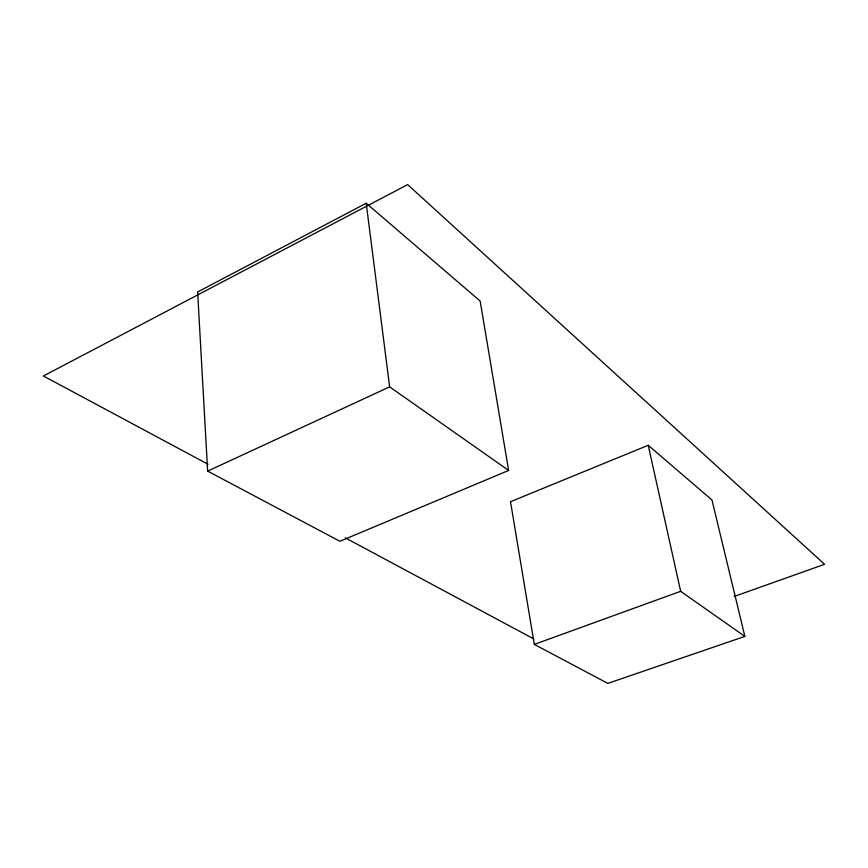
<?xml version="1.0" encoding="UTF-8"?>
<svg xmlns="http://www.w3.org/2000/svg" width="868" height="868" viewBox="0 0 868 868"><rect width="100%" height="100%" fill="white"/><g stroke="black" fill="none" stroke-linecap="round" stroke-linejoin="round"><path stroke-width="1.3" d="M366.198 203.242L197.633 291.984L207.647 471.118L339.909 541.274L508.626 470.445L480.156 301.044L366.198 203.242L389.645 386.857L508.626 470.445M207.647 471.118L389.645 386.857M648.222 445.273L510.503 501.715L534.308 644.392L607.839 683.387L744.863 636.407L711.966 499.968L648.222 445.273L680.664 591.303L744.863 636.407M534.308 644.392L680.664 591.303M734.176 596.457L824.6 564.308L407.667 184.613L43.4 375.996L208.081 464.282M345.312 537.867L533.853 638.957"/></g></svg>
